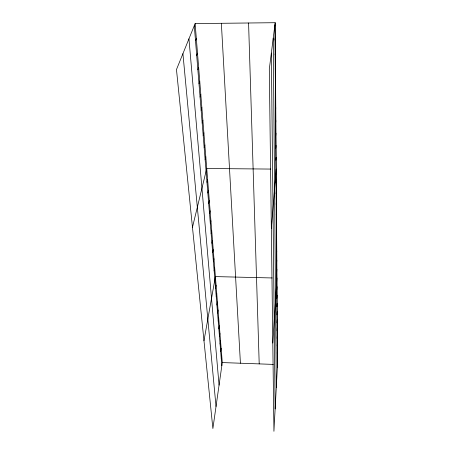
<?xml version="1.0" encoding="UTF-8"?>
<svg xmlns="http://www.w3.org/2000/svg" width="454" height="454" viewBox="0 0 454 454"><rect width="100%" height="100%" fill="white"/><g stroke="black" fill="none" stroke-linecap="round" stroke-linejoin="round"><path stroke-width="0.68" d="M277.309 360.601L277.479 357.434M277.201 345.942L277.383 342.787M277.258 353.343L277.434 350.182M277.093 330.699L277.275 327.561M277.15 338.395L277.332 335.245M276.985 314.838L277.167 311.728M277.042 322.845L277.224 319.724M276.923 306.671L277.11 303.567M276.804 289.817L276.997 286.746M276.866 298.329L277.053 295.242M272.803 343.031L276.94 278.069M276.617 263.184L276.815 260.165M276.679 272.252L276.878 269.216M276.548 253.917L276.753 250.926M276.486 244.451L276.69 241.483M276.412 234.775L276.622 231.829M276.344 224.883L276.554 221.961M276.27 214.765L276.486 211.87M276.202 204.413L276.418 201.548M276.123 193.818L276.344 190.992M276.049 182.979L276.27 180.187M271.344 228.663L276.191 169.126M275.884 160.171L276.111 157.453M275.799 148.163L276.032 145.49M275.714 135.848L275.947 133.226M275.623 123.221L275.862 120.645M275.533 110.26L275.777 107.74M275.436 96.963L275.686 94.5M275.34 83.303L275.589 80.903M275.243 69.275L275.493 66.942M275.141 54.86L275.396 52.596M275.033 40.043L275.294 37.858M275.192 22.7L269.307 69.121L273.927 431.3L277.53 364.551L275.192 22.7L195.135 23.58L176.47 69.553L212.881 428.553L222.278 362.57L195.135 23.58M221.257 358.626L221.711 355.488M220.672 351.402L221.138 348.275M220.077 344.036L220.548 340.92M219.469 336.533L219.946 333.423M218.851 328.878L219.333 325.779M218.215 321.074L218.709 317.987M217.574 313.112L218.073 310.037M216.916 304.992L217.426 301.927M216.24 296.706L216.762 293.653M215.559 288.25L216.087 285.214M203.977 340.767L215.395 276.594L272.167 277.956M214.146 270.8L214.691 267.798M213.414 261.793L213.97 258.814M212.671 252.6L213.238 249.638M211.91 243.202L212.483 240.262M211.133 233.594L211.717 230.683M210.333 223.777L210.934 220.888M209.521 213.738L210.134 210.877M208.692 203.471L209.311 200.64M207.841 192.973L208.477 190.169M206.967 182.224L207.62 179.461M192.468 227.306L206.74 168.496L270.76 169.075M205.14 159.615L205.815 156.931M204.175 147.72L204.862 145.076M203.188 135.525L203.891 132.926M202.172 123.017L202.893 120.469M201.133 110.186L201.871 107.694M200.066 97.02L200.821 94.585M198.971 83.508L199.743 81.13M197.848 69.632L198.636 67.317M196.696 55.377L197.501 53.135M195.509 40.729L196.332 38.556M222.278 362.57L273.297 364.397M182.922 53.663L216.025 406.472M188.949 38.811L219.061 385.145M194.289 25.668L221.83 365.714M221.359 23.29L240.421 363.223M248.576 22.989L259.206 363.892M271.344 53.061L275.135 408.946M273.246 38.062L276.299 387.375M274.925 24.805L277.36 367.723"/></g></svg>
